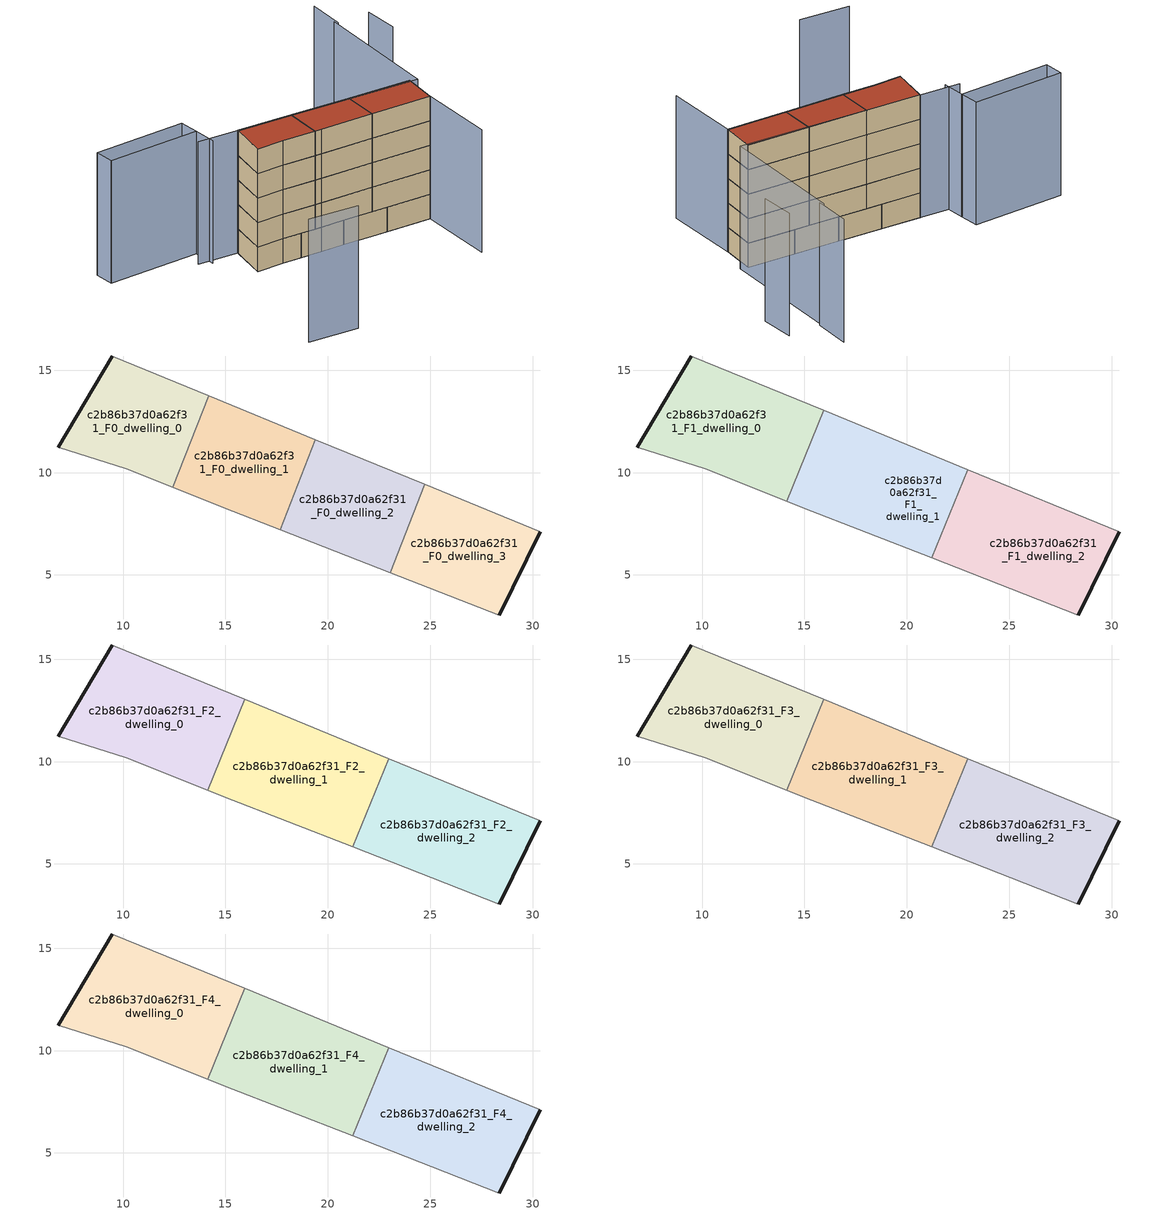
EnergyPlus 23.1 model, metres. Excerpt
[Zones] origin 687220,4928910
c2b86b37d0a62f31_F0_dwelling_0
 floor ground (EU_floor_Construction): 12.43,9.28 14.17,13.76 9.47,15.7 6.83,11.25 10.16,10.19 z0
 wall outside (EU_wall_Construction): 6.83,11.25 9.47,15.7 z0:3
 wall adiabatic (EU_wall_Construction): 9.47,15.7 14.17,13.76 / 12.43,9.28 10.16,10.19 6.83,11.25 z0:3
 wall to c2b86b37d0a62f31_F0_dwelling_1 (EU_wall_Construction): 14.17,13.76 12.43,9.28 z0:3
c2b86b37d0a62f31_F0_dwelling_1
 floor ground (EU_floor_Construction): 17.68,7.21 19.4,11.62 14.17,13.76 12.43,9.28 14.92,8.29 z0
 wall adiabatic (EU_wall_Construction): 14.17,13.76 19.4,11.62 / 17.68,7.21 14.92,8.29 12.43,9.28 z0:3
 wall to c2b86b37d0a62f31_F0_dwelling_2 (EU_wall_Construction): 19.4,11.62 17.68,7.21 z0:3
c2b86b37d0a62f31_F0_dwelling_2
 floor ground (EU_floor_Construction): 23.06,5.12 24.73,9.42 19.4,11.62 17.68,7.21 z0
 wall to c2b86b37d0a62f31_F0_dwelling_3 (EU_wall_Construction): 24.73,9.42 23.06,5.12 z0:3
 wall adiabatic (EU_wall_Construction): 23.06,5.12 17.68,7.21 / 19.4,11.62 24.73,9.42 z0:3
c2b86b37d0a62f31_F0_dwelling_3
 floor ground (EU_floor_Construction): 28.38,3.05 30.37,7.11 24.73,9.42 23.06,5.12 z0
 wall outside (EU_wall_Construction): 30.37,7.11 28.38,3.05 z0:3
 wall adiabatic (EU_wall_Construction): 28.38,3.05 23.06,5.12 / 24.73,9.42 30.37,7.11 z0:3
c2b86b37d0a62f31_F1_dwelling_0
 floor to c2b86b37d0a62f31_F0_dwelling_0 (EU_floor_Construction): 12.43,9.28 14.17,13.76 9.47,15.7 6.83,11.25 10.16,10.19 z3
 floor to c2b86b37d0a62f31_F0_dwelling_1 (EU_floor_Construction): 14.13,8.61 15.95,13.04 14.17,13.76 12.43,9.28 z3
 wall outside (EU_wall_Construction): 6.83,11.25 9.47,15.7 z3:6
 wall adiabatic (EU_wall_Construction): 9.47,15.7 15.95,13.04 / 14.13,8.61 10.16,10.19 6.83,11.25 z3:6
 wall to c2b86b37d0a62f31_F1_dwelling_1 (EU_wall_Construction): 15.95,13.04 14.13,8.61 z3:6
c2b86b37d0a62f31_F1_dwelling_1
 floor to c2b86b37d0a62f31_F0_dwelling_2 (EU_floor_Construction): 21.21,5.84 22.98,10.14 19.4,11.62 17.68,7.21 z3
 floor to c2b86b37d0a62f31_F0_dwelling_1 (EU_floor_Construction): 17.68,7.21 19.4,11.62 15.95,13.04 14.13,8.61 14.92,8.29 z3
 wall adiabatic (EU_wall_Construction): 15.95,13.04 22.98,10.14 / 21.21,5.84 14.92,8.29 14.13,8.61 z3:6
 wall to c2b86b37d0a62f31_F1_dwelling_2 (EU_wall_Construction): 22.98,10.14 21.21,5.84 z3:6
c2b86b37d0a62f31_F1_dwelling_2
 floor to c2b86b37d0a62f31_F0_dwelling_3 (EU_floor_Construction): 28.38,3.05 30.37,7.11 24.73,9.42 23.06,5.12 z3
 floor to c2b86b37d0a62f31_F0_dwelling_2 (EU_floor_Construction): 23.06,5.12 24.73,9.42 22.98,10.14 21.21,5.84 z3
 wall outside (EU_wall_Construction): 30.37,7.11 28.38,3.05 z3:6
 wall adiabatic (EU_wall_Construction): 28.38,3.05 21.21,5.84 / 22.98,10.14 30.37,7.11 z3:6
c2b86b37d0a62f31_F2_dwelling_0
 floor to c2b86b37d0a62f31_F1_dwelling_0 (EU_floor_Construction): 14.13,8.61 15.95,13.04 9.47,15.7 6.83,11.25 10.16,10.19 z6
 wall outside (EU_wall_Construction): 6.83,11.25 9.47,15.7 z6:9
 wall adiabatic (EU_wall_Construction): 9.47,15.7 15.95,13.04 / 14.13,8.61 10.16,10.19 6.83,11.25 z6:9
 wall to c2b86b37d0a62f31_F2_dwelling_1 (EU_wall_Construction): 15.95,13.04 14.13,8.61 z6:9
c2b86b37d0a62f31_F2_dwelling_1
 floor to c2b86b37d0a62f31_F1_dwelling_1 (EU_floor_Construction): 21.21,5.84 22.98,10.14 15.95,13.04 14.13,8.61 14.92,8.29 z6
 wall adiabatic (EU_wall_Construction): 15.95,13.04 22.98,10.14 / 21.21,5.84 14.92,8.29 14.13,8.61 z6:9
 wall to c2b86b37d0a62f31_F2_dwelling_2 (EU_wall_Construction): 22.98,10.14 21.21,5.84 z6:9
c2b86b37d0a62f31_F2_dwelling_2
 floor to c2b86b37d0a62f31_F1_dwelling_2 (EU_floor_Construction): 28.38,3.05 30.37,7.11 22.98,10.14 21.21,5.84 z6
 wall outside (EU_wall_Construction): 30.37,7.11 28.38,3.05 z6:9
 wall adiabatic (EU_wall_Construction): 28.38,3.05 21.21,5.84 / 22.98,10.14 30.37,7.11 z6:9
c2b86b37d0a62f31_F3_dwelling_0
 floor to c2b86b37d0a62f31_F2_dwelling_0 (EU_floor_Construction): 14.13,8.61 15.95,13.04 9.47,15.7 6.83,11.25 10.16,10.19 z9
 wall outside (EU_wall_Construction): 6.83,11.25 9.47,15.7 z9:12
 wall adiabatic (EU_wall_Construction): 9.47,15.7 15.95,13.04 / 14.13,8.61 10.16,10.19 6.83,11.25 z9:12
 wall to c2b86b37d0a62f31_F3_dwelling_1 (EU_wall_Construction): 15.95,13.04 14.13,8.61 z9:12
c2b86b37d0a62f31_F3_dwelling_1
 floor to c2b86b37d0a62f31_F2_dwelling_1 (EU_floor_Construction): 21.21,5.84 22.98,10.14 15.95,13.04 14.13,8.61 14.92,8.29 z9
 wall adiabatic (EU_wall_Construction): 15.95,13.04 22.98,10.14 / 21.21,5.84 14.92,8.29 14.13,8.61 z9:12
 wall to c2b86b37d0a62f31_F3_dwelling_2 (EU_wall_Construction): 22.98,10.14 21.21,5.84 z9:12
c2b86b37d0a62f31_F3_dwelling_2
 floor to c2b86b37d0a62f31_F2_dwelling_2 (EU_floor_Construction): 28.38,3.05 30.37,7.11 22.98,10.14 21.21,5.84 z9
 wall outside (EU_wall_Construction): 30.37,7.11 28.38,3.05 z9:12
 wall adiabatic (EU_wall_Construction): 28.38,3.05 21.21,5.84 / 22.98,10.14 30.37,7.11 z9:12
c2b86b37d0a62f31_F4_dwelling_0
 floor to c2b86b37d0a62f31_F3_dwelling_0 (EU_floor_Construction): 14.13,8.61 15.95,13.04 9.47,15.7 6.83,11.25 10.16,10.19 z12
 wall outside (EU_wall_Construction): 6.83,11.25 9.47,15.7 z12:15
 wall adiabatic (EU_wall_Construction): 9.47,15.7 15.95,13.04 / 14.13,8.61 10.16,10.19 6.83,11.25 z12:15
 wall to c2b86b37d0a62f31_F4_dwelling_1 (EU_wall_Construction): 15.95,13.04 14.13,8.61 z12:15
 roof outside (EU_roof_Construction): 15.95,13.04 14.13,8.61 10.16,10.19 6.83,11.25 9.47,15.7 z15
c2b86b37d0a62f31_F4_dwelling_1
 floor to c2b86b37d0a62f31_F3_dwelling_1 (EU_floor_Construction): 21.21,5.84 22.98,10.14 15.95,13.04 14.13,8.61 14.92,8.29 z12
 wall adiabatic (EU_wall_Construction): 15.95,13.04 22.98,10.14 / 21.21,5.84 14.92,8.29 14.13,8.61 z12:15
 wall to c2b86b37d0a62f31_F4_dwelling_2 (EU_wall_Construction): 22.98,10.14 21.21,5.84 z12:15
 roof outside (EU_roof_Construction): 22.98,10.14 21.21,5.84 14.92,8.29 14.13,8.61 15.95,13.04 z15
c2b86b37d0a62f31_F4_dwelling_2
 floor to c2b86b37d0a62f31_F3_dwelling_2 (EU_floor_Construction): 28.38,3.05 30.37,7.11 22.98,10.14 21.21,5.84 z12
 wall outside (EU_wall_Construction): 30.37,7.11 28.38,3.05 z12:15
 wall adiabatic (EU_wall_Construction): 28.38,3.05 21.21,5.84 / 22.98,10.14 30.37,7.11 z12:15
 roof outside (EU_roof_Construction): 30.37,7.11 28.38,3.05 21.21,5.84 22.98,10.14 z15
shading: -4.36,-3.16 1.49,-5.77 / 40.3,16.1 41.85,20.33 / 37.69,22.09 31.12,6.54 / 31.12,6.54 4.71,17.71 / 28.38,3.05 24.7,-6.34 / -4.54,22.94 6.76,19.37 / 6.76,19.37 5.87,16.56 / 39.7,26.15 37.77,21.61 / 6.71,19.35 -4.52,22.94 / -4.52,22.94 -3.74,25.37 / -3.74,25.37 7.49,21.78 / 7.49,21.78 6.71,19.35 z0:15
[Building]
EU S2 Campaign: North Axis=0; Terrain=City; Solar Distribution=FullExterior
[Site:Location]
Bologna: Latitude=44.5; Longitude=11.25; Time Zone=1; Elevation=37
[SizingPeriod:WeatherFileDays]
AnnualSizingPeriod: Begin Month=1; Begin Day of Month=1; End Month=12; End Day of Month=31; Day of Week for Start Day=Monday; Use Weather File Daylight Saving Period=No; Use Weather File Rain and Snow Indicators=No
[MATERIAL]
EU_InternalMass_Material: Roughness=MediumRough; Thickness=0.1; Conductivity=1; Density=1800; Specific Heat=900; Thermal Absorptance=0.9; Solar Absorptance=0.7; Visible Absorptance=0.7
[MATERIAL:NOMASS] Roughness=MediumRough; Thermal Absorptance=0.9; Solar Absorptance=0.7; Visible Absorptance=0.7
Name | Thermal Resistance
EU_wall_NoMass | 0.905828
EU_roof_NoMass | 0.37593
EU_floor_NoMass | 0.67114
[CONSTRUCTION]
EU_wall_Construction: EU_wall_NoMass
EU_roof_Construction: EU_roof_NoMass
EU_floor_Construction: EU_floor_NoMass
EU_InternalMass_Construction: EU_InternalMass_Material
[ZONE] Type=1; Multiplier=1; Ceiling Height=autocalculate; Floor Area=autocalculate; Part of Total Floor Area=Yes
Name | Volume
c2b86b37d0a62f31_F0_dwelling_0 | 80.8667
c2b86b37d0a62f31_F1_dwelling_0; c2b86b37d0a62f31_F2_dwelling_0; c2b86b37d0a62f31_F3_dwelling_0; c2b86b37d0a62f31_F4_dwelling_0 | 107.836
c2b86b37d0a62f31_F0_dwelling_1 | 80.8711
c2b86b37d0a62f31_F1_dwelling_1; c2b86b37d0a62f31_F2_dwelling_1; c2b86b37d0a62f31_F3_dwelling_1; c2b86b37d0a62f31_F4_dwelling_1 | 107.824
c2b86b37d0a62f31_F0_dwelling_2 | 80.8733
c2b86b37d0a62f31_F1_dwelling_2; c2b86b37d0a62f31_F2_dwelling_2; c2b86b37d0a62f31_F3_dwelling_2; c2b86b37d0a62f31_F4_dwelling_2 | 107.828
c2b86b37d0a62f31_F0_dwelling_3 | 80.8748
[INTERNALMASS] Construction=EU_InternalMass_Construction
Name | Zone or ZoneList | Surface Area
c2b86b37d0a62f31_F0_dwelling_0_EU_InternalMass | c2b86b37d0a62f31_F0_dwelling_0 | 26.9556
c2b86b37d0a62f31_F0_dwelling_1_EU_InternalMass | c2b86b37d0a62f31_F0_dwelling_1 | 26.9569
c2b86b37d0a62f31_F0_dwelling_2_EU_InternalMass | c2b86b37d0a62f31_F0_dwelling_2 | 26.9577
c2b86b37d0a62f31_F0_dwelling_3_EU_InternalMass | c2b86b37d0a62f31_F0_dwelling_3 | 26.9585
c2b86b37d0a62f31_F1_dwelling_0_EU_InternalMass | c2b86b37d0a62f31_F1_dwelling_0 | 35.9453
c2b86b37d0a62f31_F1_dwelling_1_EU_InternalMass | c2b86b37d0a62f31_F1_dwelling_1 | 35.9415
c2b86b37d0a62f31_F1_dwelling_2_EU_InternalMass | c2b86b37d0a62f31_F1_dwelling_2 | 35.9427
c2b86b37d0a62f31_F2_dwelling_0_EU_InternalMass | c2b86b37d0a62f31_F2_dwelling_0 | 35.9453
c2b86b37d0a62f31_F2_dwelling_1_EU_InternalMass | c2b86b37d0a62f31_F2_dwelling_1 | 35.9415
c2b86b37d0a62f31_F2_dwelling_2_EU_InternalMass | c2b86b37d0a62f31_F2_dwelling_2 | 35.9427
c2b86b37d0a62f31_F3_dwelling_0_EU_InternalMass | c2b86b37d0a62f31_F3_dwelling_0 | 35.9453
c2b86b37d0a62f31_F3_dwelling_1_EU_InternalMass | c2b86b37d0a62f31_F3_dwelling_1 | 35.9415
c2b86b37d0a62f31_F3_dwelling_2_EU_InternalMass | c2b86b37d0a62f31_F3_dwelling_2 | 35.9427
c2b86b37d0a62f31_F4_dwelling_0_EU_InternalMass | c2b86b37d0a62f31_F4_dwelling_0 | 35.9453
c2b86b37d0a62f31_F4_dwelling_1_EU_InternalMass | c2b86b37d0a62f31_F4_dwelling_1 | 35.9415
c2b86b37d0a62f31_F4_dwelling_2_EU_InternalMass | c2b86b37d0a62f31_F4_dwelling_2 | 35.9427
[OTHEREQUIPMENT] Fuel Type=Electricity; Design Level Calculation Method=Watts/Area; Power per Zone Floor Area=1; Fraction Latent=0; Fraction Radiant=0; Fraction Lost=0; Carbon Dioxide Generation Rate=0; EndUse Subcategory=EU_Step8_InternalGains
Name | Zone or ZoneList or Space or SpaceList | Schedule
EU_Step8_InternalGain_c2b86b37d0a62f31_F0_dwelling_0_f000 | c2b86b37d0a62f31_F0_dwelling_0 | EU_Step8_GainSchedule_c2b86b37d0a62f31_F0_dwelling_0_f000
EU_Step8_InternalGain_c2b86b37d0a62f31_F0_dwelling_1_f000 | c2b86b37d0a62f31_F0_dwelling_1 | EU_Step8_GainSchedule_c2b86b37d0a62f31_F0_dwelling_1_f000
EU_Step8_InternalGain_c2b86b37d0a62f31_F0_dwelling_2_f000 | c2b86b37d0a62f31_F0_dwelling_2 | EU_Step8_GainSchedule_c2b86b37d0a62f31_F0_dwelling_2_f000
EU_Step8_InternalGain_c2b86b37d0a62f31_F0_dwelling_3_f000 | c2b86b37d0a62f31_F0_dwelling_3 | EU_Step8_GainSchedule_c2b86b37d0a62f31_F0_dwelling_3_f000
EU_Step8_InternalGain_c2b86b37d0a62f31_F1_dwelling_0_f000 | c2b86b37d0a62f31_F1_dwelling_0 | EU_Step8_GainSchedule_c2b86b37d0a62f31_F1_dwelling_0_f000
EU_Step8_InternalGain_c2b86b37d0a62f31_F1_dwelling_1_f000 | c2b86b37d0a62f31_F1_dwelling_1 | EU_Step8_GainSchedule_c2b86b37d0a62f31_F1_dwelling_1_f000
EU_Step8_InternalGain_c2b86b37d0a62f31_F1_dwelling_2_f000 | c2b86b37d0a62f31_F1_dwelling_2 | EU_Step8_GainSchedule_c2b86b37d0a62f31_F1_dwelling_2_f000
EU_Step8_InternalGain_c2b86b37d0a62f31_F2_dwelling_0_f000 | c2b86b37d0a62f31_F2_dwelling_0 | EU_Step8_GainSchedule_c2b86b37d0a62f31_F2_dwelling_0_f000
EU_Step8_InternalGain_c2b86b37d0a62f31_F2_dwelling_1_f000 | c2b86b37d0a62f31_F2_dwelling_1 | EU_Step8_GainSchedule_c2b86b37d0a62f31_F2_dwelling_1_f000
EU_Step8_InternalGain_c2b86b37d0a62f31_F2_dwelling_2_f000 | c2b86b37d0a62f31_F2_dwelling_2 | EU_Step8_GainSchedule_c2b86b37d0a62f31_F2_dwelling_2_f000
EU_Step8_InternalGain_c2b86b37d0a62f31_F3_dwelling_0_f000 | c2b86b37d0a62f31_F3_dwelling_0 | EU_Step8_GainSchedule_c2b86b37d0a62f31_F3_dwelling_0_f000
EU_Step8_InternalGain_c2b86b37d0a62f31_F3_dwelling_1_f000 | c2b86b37d0a62f31_F3_dwelling_1 | EU_Step8_GainSchedule_c2b86b37d0a62f31_F3_dwelling_1_f000
EU_Step8_InternalGain_c2b86b37d0a62f31_F3_dwelling_2_f000 | c2b86b37d0a62f31_F3_dwelling_2 | EU_Step8_GainSchedule_c2b86b37d0a62f31_F3_dwelling_2_f000
EU_Step8_InternalGain_c2b86b37d0a62f31_F4_dwelling_0_f000 | c2b86b37d0a62f31_F4_dwelling_0 | EU_Step8_GainSchedule_c2b86b37d0a62f31_F4_dwelling_0_f000
EU_Step8_InternalGain_c2b86b37d0a62f31_F4_dwelling_1_f000 | c2b86b37d0a62f31_F4_dwelling_1 | EU_Step8_GainSchedule_c2b86b37d0a62f31_F4_dwelling_1_f000
EU_Step8_InternalGain_c2b86b37d0a62f31_F4_dwelling_2_f000 | c2b86b37d0a62f31_F4_dwelling_2 | EU_Step8_GainSchedule_c2b86b37d0a62f31_F4_dwelling_2_f000
[ZONEVENTILATION:DESIGNFLOWRATE] Schedule=EU_AlwaysOn; Design Flow Rate Calculation Method=AirChanges/Hour; Air Changes per Hour=0.73129; Ventilation Type=Natural; Fan Pressure Rise=0; Fan Total Efficiency=1; Constant Term Coefficient=1; Temperature Term Coefficient=0; Velocity Term Coefficient=0; Velocity Squared Term Coefficient=0; Minimum Indoor Temperature=-100; Maximum Indoor Temperature=100; Delta Temperature=-100; Minimum Outdoor Temperature=-100; Maximum Outdoor Temperature=100; Maximum Wind Speed=40
Name | Zone or ZoneList or Space or SpaceList
EU_ConstantAir_c2b86b37d0a62f31_F0_dwelling_0 | c2b86b37d0a62f31_F0_dwelling_0
EU_ConstantAir_c2b86b37d0a62f31_F0_dwelling_1 | c2b86b37d0a62f31_F0_dwelling_1
EU_ConstantAir_c2b86b37d0a62f31_F0_dwelling_2 | c2b86b37d0a62f31_F0_dwelling_2
EU_ConstantAir_c2b86b37d0a62f31_F0_dwelling_3 | c2b86b37d0a62f31_F0_dwelling_3
EU_ConstantAir_c2b86b37d0a62f31_F1_dwelling_0 | c2b86b37d0a62f31_F1_dwelling_0
EU_ConstantAir_c2b86b37d0a62f31_F1_dwelling_1 | c2b86b37d0a62f31_F1_dwelling_1
EU_ConstantAir_c2b86b37d0a62f31_F1_dwelling_2 | c2b86b37d0a62f31_F1_dwelling_2
EU_ConstantAir_c2b86b37d0a62f31_F2_dwelling_0 | c2b86b37d0a62f31_F2_dwelling_0
EU_ConstantAir_c2b86b37d0a62f31_F2_dwelling_1 | c2b86b37d0a62f31_F2_dwelling_1
EU_ConstantAir_c2b86b37d0a62f31_F2_dwelling_2 | c2b86b37d0a62f31_F2_dwelling_2
EU_ConstantAir_c2b86b37d0a62f31_F3_dwelling_0 | c2b86b37d0a62f31_F3_dwelling_0
EU_ConstantAir_c2b86b37d0a62f31_F3_dwelling_1 | c2b86b37d0a62f31_F3_dwelling_1
EU_ConstantAir_c2b86b37d0a62f31_F3_dwelling_2 | c2b86b37d0a62f31_F3_dwelling_2
EU_ConstantAir_c2b86b37d0a62f31_F4_dwelling_0 | c2b86b37d0a62f31_F4_dwelling_0
EU_ConstantAir_c2b86b37d0a62f31_F4_dwelling_1 | c2b86b37d0a62f31_F4_dwelling_1
EU_ConstantAir_c2b86b37d0a62f31_F4_dwelling_2 | c2b86b37d0a62f31_F4_dwelling_2
[HVACTEMPLATE:THERMOSTAT] Constant Heating Setpoint=20; Constant Cooling Setpoint=50
EU_HeatOnly_c2b86b37d0a62f31_F0_dwelling_0; EU_HeatOnly_c2b86b37d0a62f31_F0_dwelling_1; EU_HeatOnly_c2b86b37d0a62f31_F0_dwelling_2; EU_HeatOnly_c2b86b37d0a62f31_F0_dwelling_3; EU_HeatOnly_c2b86b37d0a62f31_F1_dwelling_0; EU_HeatOnly_c2b86b37d0a62f31_F1_dwelling_1; EU_HeatOnly_c2b86b37d0a62f31_F1_dwelling_2; EU_HeatOnly_c2b86b37d0a62f31_F2_dwelling_0; EU_HeatOnly_c2b86b37d0a62f31_F2_dwelling_1; EU_HeatOnly_c2b86b37d0a62f31_F2_dwelling_2; EU_HeatOnly_c2b86b37d0a62f31_F3_dwelling_0; EU_HeatOnly_c2b86b37d0a62f31_F3_dwelling_1; EU_HeatOnly_c2b86b37d0a62f31_F3_dwelling_2; EU_HeatOnly_c2b86b37d0a62f31_F4_dwelling_0; EU_HeatOnly_c2b86b37d0a62f31_F4_dwelling_1; EU_HeatOnly_c2b86b37d0a62f31_F4_dwelling_2
[HVACTEMPLATE:ZONE:IDEALLOADSAIRSYSTEM] System Availability Schedule=EU_AlwaysOn; Maximum Heating Supply Air Temperature=50; Minimum Cooling Supply Air Temperature=13; Maximum Heating Supply Air Humidity Ratio=0.0156; Minimum Cooling Supply Air Humidity Ratio=0.0077; Heating Limit=NoLimit; Cooling Limit=NoLimit; Heating Availability Schedule=EU_AlwaysOn; Cooling Availability Schedule=EU_CoolingOff; Dehumidification Control Type=ConstantSensibleHeatRatio; Cooling Sensible Heat Ratio=0.7; Dehumidification Setpoint=60; Humidification Control Type=None; Humidification Setpoint=30; Outdoor Air Method=None; Outdoor Air Flow Rate per Person=0.00944; Outdoor Air Flow Rate per Zone Floor Area=0; Outdoor Air Flow Rate per Zone=0; Demand Controlled Ventilation Type=None; Outdoor Air Economizer Type=NoEconomizer; Heat Recovery Type=None; Sensible Heat Recovery Effectiveness=0.7; Latent Heat Recovery Effectiveness=0.65
Name | Template Thermostat
c2b86b37d0a62f31_F0_dwelling_0 | EU_HeatOnly_c2b86b37d0a62f31_F0_dwelling_0
c2b86b37d0a62f31_F0_dwelling_1 | EU_HeatOnly_c2b86b37d0a62f31_F0_dwelling_1
c2b86b37d0a62f31_F0_dwelling_2 | EU_HeatOnly_c2b86b37d0a62f31_F0_dwelling_2
c2b86b37d0a62f31_F0_dwelling_3 | EU_HeatOnly_c2b86b37d0a62f31_F0_dwelling_3
c2b86b37d0a62f31_F1_dwelling_0 | EU_HeatOnly_c2b86b37d0a62f31_F1_dwelling_0
c2b86b37d0a62f31_F1_dwelling_1 | EU_HeatOnly_c2b86b37d0a62f31_F1_dwelling_1
c2b86b37d0a62f31_F1_dwelling_2 | EU_HeatOnly_c2b86b37d0a62f31_F1_dwelling_2
c2b86b37d0a62f31_F2_dwelling_0 | EU_HeatOnly_c2b86b37d0a62f31_F2_dwelling_0
c2b86b37d0a62f31_F2_dwelling_1 | EU_HeatOnly_c2b86b37d0a62f31_F2_dwelling_1
c2b86b37d0a62f31_F2_dwelling_2 | EU_HeatOnly_c2b86b37d0a62f31_F2_dwelling_2
c2b86b37d0a62f31_F3_dwelling_0 | EU_HeatOnly_c2b86b37d0a62f31_F3_dwelling_0
c2b86b37d0a62f31_F3_dwelling_1 | EU_HeatOnly_c2b86b37d0a62f31_F3_dwelling_1
c2b86b37d0a62f31_F3_dwelling_2 | EU_HeatOnly_c2b86b37d0a62f31_F3_dwelling_2
c2b86b37d0a62f31_F4_dwelling_0 | EU_HeatOnly_c2b86b37d0a62f31_F4_dwelling_0
c2b86b37d0a62f31_F4_dwelling_1 | EU_HeatOnly_c2b86b37d0a62f31_F4_dwelling_1
c2b86b37d0a62f31_F4_dwelling_2 | EU_HeatOnly_c2b86b37d0a62f31_F4_dwelling_2
[SIZING:ZONE] Zone Cooling Design Supply Air Temperature Input Method=SupplyAirTemperature; Zone Cooling Design Supply Air Temperature=13; Zone Heating Design Supply Air Temperature Input Method=SupplyAirTemperature; Zone Heating Design Supply Air Temperature=50; Zone Cooling Design Supply Air Humidity Ratio=0.008; Zone Heating Design Supply Air Humidity Ratio=0.008; Cooling Design Air Flow Method=DesignDay; Cooling Design Air Flow Rate=0; Cooling Minimum Air Flow per Zone Floor Area=0.000762; Cooling Minimum Air Flow=0; Cooling Minimum Air Flow Fraction=0.2; Heating Design Air Flow Method=DesignDay; Heating Design Air Flow Rate=0; Heating Maximum Air Flow per Zone Floor Area=0.002032; Heating Maximum Air Flow=0.141576; Heating Maximum Air Flow Fraction=0.3; Account for Dedicated Outdoor Air System=No; Dedicated Outdoor Air System Control Strategy=NeutralSupplyAir; Dedicated Outdoor Air Low Setpoint Temperature for Design=autosize; Dedicated Outdoor Air High Setpoint Temperature for Design=autosize; Zone Load Sizing Method=Sensible Load Only No Latent Load; Zone Latent Cooling Design Supply Air Humidity Ratio Input Method=HumidityRatioDifference; Zone Cooling Design Supply Air Humidity Ratio Difference=0.005; Zone Latent Heating Design Supply Air Humidity Ratio Input Method=HumidityRatioDifference; Zone Humidification Design Supply Air Humidity Ratio Difference=0.005
c2b86b37d0a62f31_F0_dwelling_0; c2b86b37d0a62f31_F0_dwelling_1; c2b86b37d0a62f31_F0_dwelling_2; c2b86b37d0a62f31_F0_dwelling_3; c2b86b37d0a62f31_F1_dwelling_0; c2b86b37d0a62f31_F1_dwelling_1; c2b86b37d0a62f31_F1_dwelling_2; c2b86b37d0a62f31_F2_dwelling_0; c2b86b37d0a62f31_F2_dwelling_1; c2b86b37d0a62f31_F2_dwelling_2; c2b86b37d0a62f31_F3_dwelling_0; c2b86b37d0a62f31_F3_dwelling_1; c2b86b37d0a62f31_F3_dwelling_2; c2b86b37d0a62f31_F4_dwelling_0; c2b86b37d0a62f31_F4_dwelling_1; c2b86b37d0a62f31_F4_dwelling_2
[SCHEDULE:CONSTANT]
Name | Hourly Value
EU_AlwaysOn | 1
EU_CoolingOff | 0
[SCHEDULE:FILE] Column Number=1; Rows to Skip at Top=0; Number of Hours of Data=8760; Column Separator=Comma; Interpolate to Timestep=No; Minutes per Item=60; Adjust Schedule for Daylight Savings=Yes
Name | File
EU_Step8_GainSchedule_c2b86b37d0a62f31_F0_dwelling_0_f000 | ../../schedules/c2b86b37d0a62f31/c2b86b37d0a62f31_F0_dwelling_0_f000_gain.csv
EU_Step8_GainSchedule_c2b86b37d0a62f31_F0_dwelling_1_f000 | ../../schedules/c2b86b37d0a62f31/c2b86b37d0a62f31_F0_dwelling_1_f000_gain.csv
EU_Step8_GainSchedule_c2b86b37d0a62f31_F0_dwelling_2_f000 | ../../schedules/c2b86b37d0a62f31/c2b86b37d0a62f31_F0_dwelling_2_f000_gain.csv
EU_Step8_GainSchedule_c2b86b37d0a62f31_F0_dwelling_3_f000 | ../../schedules/c2b86b37d0a62f31/c2b86b37d0a62f31_F0_dwelling_3_f000_gain.csv
EU_Step8_GainSchedule_c2b86b37d0a62f31_F1_dwelling_0_f000 | ../../schedules/c2b86b37d0a62f31/c2b86b37d0a62f31_F1_dwelling_0_f000_gain.csv
EU_Step8_GainSchedule_c2b86b37d0a62f31_F1_dwelling_1_f000 | ../../schedules/c2b86b37d0a62f31/c2b86b37d0a62f31_F1_dwelling_1_f000_gain.csv
EU_Step8_GainSchedule_c2b86b37d0a62f31_F1_dwelling_2_f000 | ../../schedules/c2b86b37d0a62f31/c2b86b37d0a62f31_F1_dwelling_2_f000_gain.csv
EU_Step8_GainSchedule_c2b86b37d0a62f31_F2_dwelling_0_f000 | ../../schedules/c2b86b37d0a62f31/c2b86b37d0a62f31_F2_dwelling_0_f000_gain.csv
EU_Step8_GainSchedule_c2b86b37d0a62f31_F2_dwelling_1_f000 | ../../schedules/c2b86b37d0a62f31/c2b86b37d0a62f31_F2_dwelling_1_f000_gain.csv
EU_Step8_GainSchedule_c2b86b37d0a62f31_F2_dwelling_2_f000 | ../../schedules/c2b86b37d0a62f31/c2b86b37d0a62f31_F2_dwelling_2_f000_gain.csv
EU_Step8_GainSchedule_c2b86b37d0a62f31_F3_dwelling_0_f000 | ../../schedules/c2b86b37d0a62f31/c2b86b37d0a62f31_F3_dwelling_0_f000_gain.csv
EU_Step8_GainSchedule_c2b86b37d0a62f31_F3_dwelling_1_f000 | ../../schedules/c2b86b37d0a62f31/c2b86b37d0a62f31_F3_dwelling_1_f000_gain.csv
EU_Step8_GainSchedule_c2b86b37d0a62f31_F3_dwelling_2_f000 | ../../schedules/c2b86b37d0a62f31/c2b86b37d0a62f31_F3_dwelling_2_f000_gain.csv
EU_Step8_GainSchedule_c2b86b37d0a62f31_F4_dwelling_0_f000 | ../../schedules/c2b86b37d0a62f31/c2b86b37d0a62f31_F4_dwelling_0_f000_gain.csv
EU_Step8_GainSchedule_c2b86b37d0a62f31_F4_dwelling_1_f000 | ../../schedules/c2b86b37d0a62f31/c2b86b37d0a62f31_F4_dwelling_1_f000_gain.csv
EU_Step8_GainSchedule_c2b86b37d0a62f31_F4_dwelling_2_f000 | ../../schedules/c2b86b37d0a62f31/c2b86b37d0a62f31_F4_dwelling_2_f000_gain.csv
